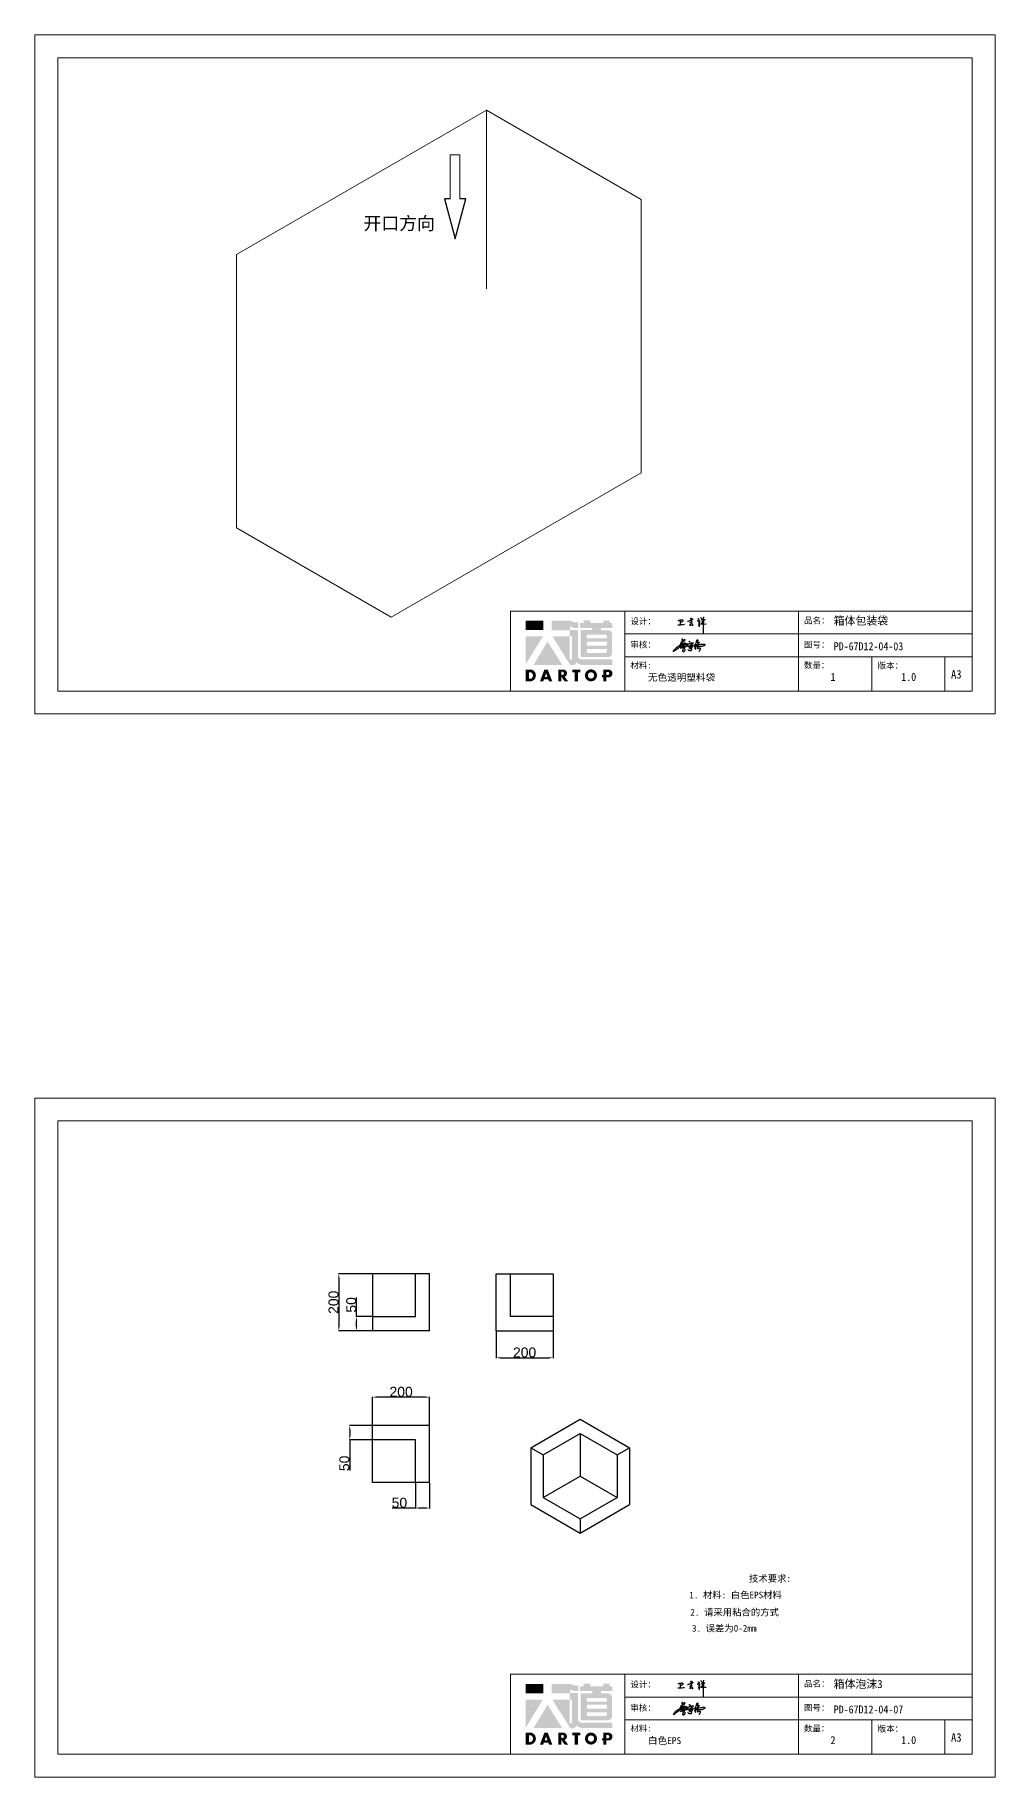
# Model space of a CAD drawing. Header units: millimetres. Extents: x 24940 to 42177, y -4545 to 14261.
# Drawn here: x 34246 to 37619, y -811 to 5308 of the extents above; entities that cross this region are included whole.
import ezdxf
from ezdxf.enums import TextEntityAlignment as Align

# ---------------------------------------------------------------- set-up
doc = ezdxf.new("R2010")
doc.units = ezdxf.units.MM
doc.layers.add('A-TITLEBLOCK', color=7, linetype='Continuous', lineweight=18)
doc.layers.add('yellow', color=2, linetype='Continuous')
doc.styles.add('HZ', font='')
doc.styles.add('SLDTEXTSTYLE0', font='')
doc.styles.add('SLDTEXTSTYLE1', font='', dxfattribs={"width": 0.913})
doc.styles.get("Standard").update_dxf_attribs({"font": 'arial.ttf'})
doc.styles.get('HZ').set_extended_font_data('SimSun')
doc.styles.get('SLDTEXTSTYLE0').set_extended_font_data('KaiTi_GB2312')
doc.styles.get('SLDTEXTSTYLE1').set_extended_font_data('FangSong_GB2312')
doc.dimstyles.new('副本 (2) ISO-25', dxfattribs={"dimtxt": 35, "dimasz": 15, "dimexe": 1.25, "dimexo": 2, "dimtad": 1, "dimdsep": 46, "dimtxsty": 'Standard', "dimcen": 2.5, "dimadec": 0, "dimazin": 0, "dimtm": 1e-09, "dimtfac": 1, "dimtmove": 0, "dimatfit": 3, "dimfxl": 0, "dimarcsym": 0})

# ---------------------------------------------------------------- blocks, each defined once
blk = doc.blocks.new('*D39')
at = {"layer": 'Defpoints', "color": 0, "transparency": 16777216}
for p in [(35432.3, 523.6), (35432.3, 423.8), (35632.3, 423.8)]:
    blk.add_point(p, dxfattribs=at)
at = {"layer": 'yellow', "color": 0, "lineweight": -2, "transparency": 16777216}
for p, q in [((35432.3, 425.8), (35432.3, 524.9)), ((35617.3, 523.6), (35447.3, 523.6)), ((35632.3, 425.8), (35632.3, 524.9))]:
    blk.add_line(p, q, dxfattribs=at)
at = {"layer": 'yellow', "color": 0, "transparency": 16777216}
for points in [[(35447.3, 526.1), (35447.3, 521.1), (35432.3, 523.6)], [(35617.3, 526.1), (35617.3, 521.1), (35632.3, 523.6)]]:
    blk.add_solid(points, dxfattribs=at)
at = {"layer": 'yellow', "color": 0, "lineweight": 9, "transparency": 16777216, "insert": (35532.3, 542.1), "char_height": 35, "attachment_point": 5}
blk.add_mtext('200', dxfattribs=at)
blk = doc.blocks.new('*D40')
at = {"layer": 'Defpoints', "color": 0, "transparency": 16777216}
for p in [(35432.3, 956.8), (35313.5, 756.8), (35432.3, 756.8)]:
    blk.add_point(p, dxfattribs=at)
at = {"layer": 'yellow', "color": 0, "lineweight": -2, "transparency": 16777216}
for p, q in [((35430.3, 956.8), (35312.2, 956.8)), ((35313.5, 941.8), (35313.5, 771.8)), ((35430.3, 756.8), (35312.2, 756.8))]:
    blk.add_line(p, q, dxfattribs=at)
at = {"layer": 'yellow', "color": 0, "transparency": 16777216}
for points in [[(35311, 941.8), (35316, 941.8), (35313.5, 956.8)], [(35311, 771.8), (35316, 771.8), (35313.5, 756.8)]]:
    blk.add_solid(points, dxfattribs=at)
at = {"layer": 'yellow', "color": 0, "lineweight": 9, "transparency": 16777216, "insert": (35295, 856.8), "char_height": 35, "attachment_point": 5, "rotation": 90}
blk.add_mtext('200', dxfattribs=at)
blk = doc.blocks.new('*D41')
at = {"layer": 'Defpoints', "color": 0, "transparency": 16777216}
for p in [(35582.3, 223.8), (35632.3, 223.8), (35632.3, 134.1)]:
    blk.add_point(p, dxfattribs=at)
at = {"layer": 'yellow', "color": 0, "lineweight": -2, "transparency": 16777216}
for p, q in [((35582.3, 221.8), (35582.3, 132.9)), ((35632.3, 221.8), (35632.3, 132.9)), ((35582.3, 134.1), (35500.6, 134.1)), ((35617.3, 134.1), (35597.3, 134.1))]:
    blk.add_line(p, q, dxfattribs=at)
at = {"layer": 'yellow', "color": 0, "transparency": 16777216}
for points in [[(35597.3, 136.6), (35597.3, 131.6), (35582.3, 134.1)], [(35617.3, 136.6), (35617.3, 131.6), (35632.3, 134.1)]]:
    blk.add_solid(points, dxfattribs=at)
at = {"layer": 'yellow', "color": 0, "lineweight": 9, "transparency": 16777216, "insert": (35526.3, 152.6), "char_height": 35, "attachment_point": 5}
blk.add_mtext('50', dxfattribs=at)
blk = doc.blocks.new('*D42')
at = {"layer": 'Defpoints', "color": 0, "transparency": 16777216}
for p in [(35351.8, 423.8), (35431.3, 423.8), (35432.3, 373.8)]:
    blk.add_point(p, dxfattribs=at)
at = {"layer": 'yellow', "color": 0, "lineweight": -2, "transparency": 16777216}
for p, q in [((35429.3, 423.8), (35350.5, 423.8)), ((35430.3, 373.8), (35350.5, 373.8)), ((35351.8, 408.8), (35351.8, 388.8)), ((35351.8, 373.8), (35351.8, 265.4))]:
    blk.add_line(p, q, dxfattribs=at)
at = {"layer": 'yellow', "color": 0, "transparency": 16777216}
for points in [[(35349.3, 408.8), (35354.3, 408.8), (35351.8, 423.8)], [(35349.3, 388.8), (35354.3, 388.8), (35351.8, 373.8)]]:
    blk.add_solid(points, dxfattribs=at)
at = {"layer": 'yellow', "color": 0, "lineweight": 9, "transparency": 16777216, "insert": (35333.3, 291), "char_height": 35, "attachment_point": 5, "rotation": 90}
blk.add_mtext('50', dxfattribs=at)
blk = doc.blocks.new('*D43')
at = {"layer": 'Defpoints', "color": 0, "transparency": 16777216}
for p in [(35432.3, 806.8), (35375.7, 756.8), (35432.3, 756.8)]:
    blk.add_point(p, dxfattribs=at)
at = {"layer": 'yellow', "color": 0, "lineweight": -2, "transparency": 16777216}
for p, q in [((35375.7, 806.8), (35375.7, 873.1)), ((35430.3, 806.8), (35374.4, 806.8)), ((35430.3, 756.8), (35374.4, 756.8)), ((35375.7, 771.8), (35375.7, 791.8))]:
    blk.add_line(p, q, dxfattribs=at)
at = {"layer": 'yellow', "color": 0, "transparency": 16777216}
for points in [[(35373.2, 791.8), (35378.2, 791.8), (35375.7, 806.8)], [(35373.2, 771.8), (35378.2, 771.8), (35375.7, 756.8)]]:
    blk.add_solid(points, dxfattribs=at)
at = {"layer": 'yellow', "color": 0, "lineweight": 9, "transparency": 16777216, "insert": (35357.2, 847.5), "char_height": 35, "attachment_point": 5, "rotation": 90}
blk.add_mtext('50', dxfattribs=at)
blk = doc.blocks.new('*D65')
at = {"color": 0, "lineweight": -2, "transparency": 16777216}
for p, q in [((35866, 754.8), (35866, 660.5)), ((36066, 754.8), (36066, 660.5)), ((35881, 661.8), (36051, 661.8))]:
    blk.add_line(p, q, dxfattribs=at)
at = {"color": 0, "transparency": 16777216}
for points in [[(35881, 664.3), (35881, 659.3), (35866, 661.8)], [(36051, 664.3), (36051, 659.3), (36066, 661.8)]]:
    blk.add_solid(points, dxfattribs=at)
at = {"layer": 'Defpoints', "color": 0, "transparency": 16777216}
for p in [(35866, 756.8), (36066, 756.8), (36066, 661.8)]:
    blk.add_point(p, dxfattribs=at)
at = {"color": 0, "lineweight": 9, "transparency": 16777216, "insert": (35966, 680.3), "char_height": 35, "attachment_point": 5}
blk.add_mtext('200', dxfattribs=at)
blk = doc.blocks.new('Dartop Logo')
at = {"true_color": 0xc40018}
h = blk.add_hatch(color=12, dxfattribs=at)
h.set_gradient(color1=(196, 0, 24), color2=(196, 0, 24), tint=1)
h.paths.add_polyline_path([(30.4, -3.9), (33.1, -5), (36, -5), (36, -1.2), (33.6, -1.2), (30.5, 0), (17.9, 0), (17.9, -6.5), (30.1, -6.5), (30.1, -6.6), (30.1, -10.8), (18.3, -10.8), (30.5, -30.3), (32.9, -30.3, 0.279375), (34.6, -28.6), (34.6, -28.5), (34.8, -28.5, 0.143145), (38.2, -30.2), (59.3, -30.2), (59.3, -26.5), (38.1, -26.5, -0.414214), (35.8, -24.2), (35.8, -6.3), (30.4, -6.3)])
h.paths.add_polyline_path([(30.2, -10.8), (31.8, -10.8), (31.8, -26, -0.088936), (30.9, -26.9), (30.2, -26.9)], flags=16)
h = blk.add_hatch(color=12, dxfattribs=at)
h.set_gradient(color1=(196, 0, 24), color2=(196, 0, 24), tint=1)
h.paths.add_polyline_path([(59.2, -1.7), (57.4, -1.7), (57.4, 0.1), (53.1, 0.1), (53.1, -1.6), (44.3, -1.6), (44.3, 0.2), (39.7, 0.2), (39.7, -1.7), (37.2, -1.7), (37.2, -5), (45.5, -5), (45.5, -6.4), (37.7, -6.4), (37.7, -24.9), (56.3, -24.9, 0.414214), (59.1, -22), (59.1, -9.4, 0.414214), (56.3, -6.5), (51.4, -6.5), (51.4, -5), (59.2, -5)])
h.paths.add_polyline_path([(54.2, -9.6, -0.414214), (55.7, -11), (55.7, -12.1), (41.8, -12.1), (41.8, -9.6)], flags=16)
h.paths.add_polyline_path([(55.6, -14.3), (55.6, -17), (41.9, -17), (41.9, -14.3)], flags=16)
h.paths.add_polyline_path([(55.7, -19.4), (55.7, -20.6, -0.414214), (54.3, -22), (41.9, -22), (41.9, -19.4)], flags=16)
h = blk.add_hatch(color=12, dxfattribs=at)
h.set_gradient(color1=(196, 0, 24), color2=(196, 0, 24), tint=1)
h.paths.add_polyline_path([(12.2, 0), (0, 0), (0, -6.4), (12.2, -6.4)])
h = blk.add_hatch(color=12, dxfattribs=at)
h.set_gradient(color1=(196, 0, 24), color2=(196, 0, 24), tint=1)
h.paths.add_polyline_path([(11.8, -10.8), (0, -10.8), (0, -30)])
h = blk.add_hatch(color=12, dxfattribs=at)
h.set_gradient(color1=(196, 0, 24), color2=(196, 0, 24), tint=1)
h.paths.add_polyline_path([(15, -14.3), (5.4, -30.2), (25, -30.2)])
at = {"true_color": 0x646464}
h = blk.add_hatch(color=251, dxfattribs=at)
h.set_gradient(color1=(100, 100, 100), color2=(100, 100, 100), tint=1)
h.paths.add_polyline_path([(4.1, -33.4), (0.1, -33.4), (0.1, -41.5), (3.5, -41.5, 0.793016)])
h.paths.add_polyline_path([(3.6, -39.7), (2.2, -39.7), (2.2, -35.2), (3.4, -35.2, -0.671361)], flags=16)
h = blk.add_hatch(color=251, dxfattribs=at)
h.set_gradient(color1=(100, 100, 100), color2=(100, 100, 100), tint=1)
h.paths.add_polyline_path([(15.1, -33.4), (12.8, -33.4), (9.8, -41.5), (12, -41.5), (12.5, -40.1), (15.5, -40.1), (16, -41.5), (18.2, -41.5)])
h.paths.add_polyline_path([(14.9, -38.5), (13.1, -38.5), (14, -35.9)], flags=16)
h = blk.add_hatch(color=251, dxfattribs=at)
h.set_gradient(color1=(100, 100, 100), color2=(100, 100, 100), tint=1)
h.paths.add_polyline_path([(26.3, -33.4), (22.3, -33.4), (22.3, -41.5), (24.4, -41.5), (24.4, -38.3), (26.6, -41.5), (29.1, -41.5), (26.6, -38.3, 0.744055)])
h.paths.add_polyline_path([(24.4, -37.1), (24.4, -34.9), (25.3, -34.9, -0.796809), (25.3, -37.1)], flags=16)
h = blk.add_hatch(color=251, dxfattribs=at)
h.set_gradient(color1=(100, 100, 100), color2=(100, 100, 100), tint=1)
h.paths.add_polyline_path([(37.4, -33.4), (31.9, -33.4), (31.9, -35.2), (33.6, -35.2), (33.6, -41.5), (35.7, -41.5), (35.7, -35.2), (37.4, -35.2)])
h = blk.add_hatch(color=251, dxfattribs=at)
h.set_gradient(color1=(100, 100, 100), color2=(100, 100, 100), tint=1)
h.paths.add_polyline_path([(40.5, -37.4, 1), (48.8, -37.4, 1)])
h.paths.add_polyline_path([(46.8, -37.4, -1), (42.5, -37.4, -1)], flags=16)
h = blk.add_hatch(color=251, dxfattribs=at)
h.set_gradient(color1=(100, 100, 100), color2=(100, 100, 100), tint=1)
h.paths.add_polyline_path([(56.9, -33.4), (56.7, -33.4), (53.2, -33.4), (53.2, -37.2), (52.3, -37.2), (52.3, -38.7), (53.2, -38.7), (53.2, -41.5), (55.2, -41.5), (55.2, -38.7), (57.5, -38.7, 0.812304)])
h.paths.add_polyline_path([(55.2, -37.2), (55.2, -35), (56.4, -35, -0.778213), (56.3, -37.2)], flags=16)
blk = doc.blocks.new('DT-A3-TITLE')
at = {"layer": 'A-TITLEBLOCK', "color": 7}
for p, q in [((0, 0), (0, 297)), ((0, 297), (420, 297)), ((420, 0), (420, 297)), ((10, 10), (10, 287)), ((10, 287), (410, 287)), ((410, 287), (410, 10)), ((208, 10), (208, 45)), ((410, 45), (208, 45)), ((258, 45), (258, 10)), ((334, 45), (334, 10)), ((410, 35), (258, 35)), ((258, 25), (410.08, 25)), ((366, 10), (366, 25)), ((398, 10), (398, 25)), ((10, 10), (410, 10)), ((0, 0), (420, 0))]:
    blk.add_line(p, q, dxfattribs=at)
at = {"layer": 'A-TITLEBLOCK', "xscale": 0.6400000000000001, "yscale": 0.6400000000000001, "zscale": 0.6400000000000001}
blk.add_blockref('Dartop Logo', (214.65, 40.81), dxfattribs=at)
at = {"style": 'SLDTEXTSTYLE0'}
for tag, p, height in [('#设计', (277.96, 38.52), 3.5), ('#品名', (349.32, 37.95), 3.5), ('#审核', (277.99, 28.1), 3.5), ('#材料说明', (268.15, 13.59), 3)]:
    blk.add_attdef(tag, p, '', height=height, dxfattribs=at)
at = {"style": 'SLDTEXTSTYLE1', "width": 0.913}
for tag, p in [('#图号', (349.38, 27.87)), ('#数量', (347.99, 14.46)), ('#版本', (378.92, 14.47))]:
    blk.add_attdef(tag, p, '', height=3.5, dxfattribs=at)
at = {"layer": 'A-TITLEBLOCK', "color": 7, "attachment_point": 1}
for s, insert, char_height, style in [('设计：', (260.47, 41.87), 2.646, 'SLDTEXTSTYLE0'), ('品名：', (336.43, 42.19), 2.646, 'SLDTEXTSTYLE0'), ('审核：', (260.47, 31.64), 2.646, 'SLDTEXTSTYLE0'), ('图号：', (336.4, 31.66), 2.646, 'SLDTEXTSTYLE0'), ('材料:', (260.47, 22.62), 2.646, 'SLDTEXTSTYLE0'), ('数量：', (336.35, 22.64), 2.646, 'SLDTEXTSTYLE0'), ('版本：', (368.59, 22.48), 2.646, 'SLDTEXTSTYLE0'), ('A3', (400.7, 19.21), 3.704, 'SLDTEXTSTYLE1')]:
    blk.add_mtext(s, dxfattribs=dict(at, insert=insert, char_height=char_height, style=style))
blk = doc.blocks.new('h')
for p, q in [((20768, -2361), (20773, -2359)), ((20769, -2367), (20770, -2371)), ((20770, -2371), (20771, -2378)), ((20771, -2378), (20771, -2371)), ((20772, -2369), (20775, -2368)), ((20773, -2332), (20775, -2339)), ((20773, -2359), (20784, -2355)), ((20789, -2341), (20774, -2332)), ((20775, -2339), (20776, -2351)), ((20776, -2351), (20775, -2357)), ((20780, -2366), (20781, -2366)), ((20782, -2369), (20780, -2377)), ((20780, -2377), (20788, -2371)), ((20782, -2367), (20782, -2369)), ((20846, -2343), (20848, -2353)), ((20848, -2353), (20849, -2370)), ((20849, -2370), (20848, -2424))]:
    blk.add_line(p, q)
for points in [[(20697, -2372, 0.002073), (20711, -2372, 0.016137), (20720, -2371, 0.008314), (20737, -2369)], [(20699, -2348, -0.029745), (20705, -2345, -0.046842), (20708, -2344, -0.00919), (20714, -2343, -0.018517), (20717, -2343, -0.037841), (20720, -2342, -0.039541), (20723, -2343, -0.149785), (20726, -2344, -0.204935), (20727, -2347, -0.074872), (20727, -2348, -0.061615), (20726, -2350, -0.034204), (20724, -2353, -0.045776), (20722, -2354, -0.054985), (20720, -2355, -0.036348), (20717, -2357, -0.067752), (20716, -2357, -0.043553), (20713, -2357)], [(20755, -2352, -0.024077), (20760, -2350, -0.013147), (20769, -2347, -0.00522), (20775, -2344, -0.018517), (20777, -2343, -0.008274), (20786, -2341, -0.039541), (20788, -2341, -0.079216), (20789, -2341, -0.204935)], [(20813, -2350, 0.007348), (20816, -2349, 0.008421), (20818, -2347, 0.009459), (20820, -2346, -0.016325), (20821, -2346, -0.173771), (20822, -2345, -0.085159), (20824, -2346, -0.125883), (20826, -2348, -0.160659), (20827, -2350, -0.010447), (20826, -2352, -0.008247), (20826, -2355, -0.002698), (20825, -2374, 0.001562), (20824, -2384, 0.016137)], [(20817, -2335, -0.053561), (20820, -2336, -0.075272), (20821, -2337, -0.005295), (20822, -2338, -0.009337), (20823, -2339, -0.026146), (20824, -2340, -0.016644), (20824, -2341)], [(20832, -2329, -0.053561), (20835, -2330, -0.075272), (20837, -2331, -0.005295), (20838, -2333, -0.009337), (20838, -2333, -0.026146), (20839, -2334, -0.016644), (20840, -2335)], [(20836, -2344, -0.02797), (20842, -2343, -0.048868), (20846, -2342, -0.00919), (20851, -2341, -0.018517), (20854, -2341, -0.037841), (20857, -2341, -0.039541), (20859, -2342, -0.018282), (20841, -2355, -0.000937)], [(20848, -2340, 0.021784), (20850, -2336, 0.028296), (20851, -2332, 0.008136), (20852, -2328, 0.028913), (20852, -2327, 0.08193), (20852, -2326, 0.075058), (20852, -2325, 0.275043)]]:
    blk.add_lwpolyline(points, format="xyb")
for points in [[(20711, -2344), (20711, -2344), (20711, -2356), (20711, -2368), (20711, -2372)], [(20822, -2351), (20822, -2359), (20822, -2365), (20822, -2369), (20821, -2376), (20824, -2369), (20827, -2366), (20829, -2366)], [(20841, -2355), (20850, -2355), (20855, -2354), (20846, -2361), (20841, -2364), (20833, -2368), (20863, -2367), (20866, -2367)]]:
    blk.add_lwpolyline(points)
for centre, radius, start, end in [((20774, -2371), 2.3, 121.9907, 163.6016), ((20788, -2406), 40.3, 100.6183, 108.2482), ((20781, -2368), 1.15, 9.4675, 90)]:
    blk.add_arc(centre, radius, start, end)
blk = doc.blocks.new('CAIYUQIANG')
for p, q in [((27639.2, -25074.1), (27639.8, -25072.4)), ((27640.1, -25074.1), (27639.2, -25074.1)), ((27639.8, -25072.4), (27641, -25070.5)), ((27641.8, -25073.4), (27640.1, -25074.1)), ((27641, -25070.5), (27642.4, -25068.7)), ((27643.4, -25072.1), (27641.8, -25073.4)), ((27642.4, -25068.7), (27644.1, -25066.6)), ((27645.7, -25070.6), (27643.4, -25072.1)), ((27644.1, -25066.6), (27646.1, -25064.4)), ((27649.4, -25068), (27645.7, -25070.6)), ((27646.1, -25064.4), (27648.2, -25062.5)), ((27648.2, -25062.5), (27649.9, -25061)), ((27653.3, -25065.6), (27649.4, -25068)), ((27649.9, -25061), (27651.9, -25059.4)), ((27651.9, -25059.4), (27654.7, -25057.2)), ((27656.6, -25063.3), (27653.3, -25065.6)), ((27654.7, -25057.2), (27656.5, -25055.9)), ((27656.5, -25055.9), (27658.3, -25054.6)), ((27659.8, -25060.4), (27656.6, -25063.3)), ((27658.3, -25054.6), (27659.6, -25053.7)), ((27659.6, -25053.7), (27662.2, -25052.1)), ((27660.6, -25059.8), (27659.8, -25060.4)), ((27663.6, -25056.9), (27660.6, -25059.8)), ((27662.2, -25052.1), (27664.9, -25050.5)), ((27662.9, -25048.8), (27669.7, -25045.8)), ((27663.2, -25048.6), (27662.9, -25048.8)), ((27663.6, -25048.1), (27663.2, -25048.6)), ((27665.3, -25046.6), (27663.6, -25048.1)), ((27666.3, -25053.5), (27663.6, -25056.9)), ((27664.9, -25050.5), (27668.5, -25048.7)), ((27667.5, -25060.4), (27664.9, -25062)), ((27664.9, -25062.9), (27667.7, -25061.6)), ((27664.9, -25062), (27664.9, -25062.9)), ((27667.4, -25044.9), (27665.3, -25046.6)), ((27675.7, -25037.4), (27665.9, -25043)), ((27665.9, -25043), (27677.3, -25038.1)), ((27668.2, -25051.4), (27666.3, -25053.5)), ((27670.6, -25042.2), (27667.4, -25044.9)), ((27670.3, -25058.4), (27667.5, -25060.4)), ((27667.7, -25061.6), (27670.5, -25060.2)), ((27670.9, -25048.6), (27668.2, -25051.4)), ((27668.5, -25048.7), (27673.6, -25046.3)), ((27668.6, -25056), (27674.9, -25053.6)), ((27672.1, -25054.2), (27668.6, -25056)), ((27670.4, -25028.6), (27669.5, -25034.5)), ((27669.5, -25034.5), (27670.5, -25036.5)), ((27669.7, -25045.8), (27671.3, -25045.2)), ((27672, -25057.1), (27670.3, -25058.4)), ((27670.5, -25036.5), (27674.7, -25033.4)), ((27670.5, -25060.2), (27673.3, -25059)), ((27677.3, -25038.1), (27670.6, -25042.2)), ((27671.5, -25047.3), (27670.9, -25048.6)), ((27671.2, -25051), (27679.4, -25049.8)), ((27674.1, -25050.1), (27671.2, -25051)), ((27671.3, -25045.2), (27672.1, -25045.7)), ((27672.1, -25046.2), (27671.5, -25047.3)), ((27672.5, -25060.1), (27671.9, -25060.4)), ((27671.9, -25060.4), (27674.3, -25061.5)), ((27673.8, -25055.8), (27672, -25057.1)), ((27672.1, -25045.7), (27672.1, -25046.2)), ((27675.9, -25052.3), (27672.1, -25054.2)), ((27673.8, -25059.6), (27672.5, -25060.1)), ((27672.7, -25072.4), (27673.6, -25068.9)), ((27672.7, -25073.7), (27672.7, -25072.4)), ((27672.9, -25074.4), (27672.7, -25073.7)), ((27673.5, -25075.1), (27672.9, -25074.4)), ((27673.3, -25059), (27675.5, -25058)), ((27674.1, -25075.4), (27673.5, -25075.1)), ((27673.6, -25046.3), (27677.4, -25044.5)), ((27673.6, -25068.9), (27674.3, -25066.8)), ((27676.2, -25054), (27673.8, -25055.8)), ((27675.2, -25059.1), (27673.8, -25059.6)), ((27676.5, -25048.8), (27674.1, -25050.1)), ((27675, -25075.4), (27674.1, -25075.4)), ((27674.3, -25061.5), (27677.2, -25063.7)), ((27674.3, -25066.8), (27675.3, -25065)), ((27674.7, -25033.4), (27678, -25031.9)), ((27674.9, -25053.6), (27676.8, -25053.2)), ((27676.4, -25074.9), (27675, -25075.4)), ((27677.8, -25058), (27675.2, -25059.1)), ((27675.3, -25065), (27676.4, -25063.4)), ((27675.5, -25058), (27677.9, -25056.9)), ((27679.9, -25033), (27675.7, -25037.4)), ((27678.6, -25051.7), (27675.9, -25052.3)), ((27677.2, -25053.4), (27676.2, -25054)), ((27676.4, -25063.4), (27677.5, -25061.9)), ((27677.2, -25074.4), (27676.4, -25074.9)), ((27679.1, -25047.4), (27676.5, -25048.8)), ((27676.8, -25053.2), (27677.2, -25053.4)), ((27677.2, -25063.7), (27678.8, -25065.4)), ((27678.3, -25073.5), (27677.2, -25074.4)), ((27677.4, -25044.5), (27680, -25043.8)), ((27677.5, -25061.9), (27679.6, -25059.6)), ((27679, -25057.7), (27677.8, -25058)), ((27677.9, -25056.9), (27680, -25056.9)), ((27678, -25031.9), (27679.7, -25031.6)), ((27679.1, -25072.5), (27678.3, -25073.5)), ((27683.3, -25050.5), (27678.6, -25051.7)), ((27678.8, -25065.4), (27679.4, -25066.6)), ((27680, -25057.5), (27679, -25057.7)), ((27680.6, -25045.9), (27679.1, -25047.4)), ((27679.8, -25071), (27679.1, -25072.5)), ((27679.4, -25049.8), (27681.5, -25049.6)), ((27679.4, -25066.6), (27679.9, -25067.9)), ((27679.6, -25059.6), (27680.6, -25058.4)), ((27679.7, -25031.6), (27680.1, -25032.2)), ((27680, -25070), (27679.8, -25071)), ((27680.1, -25032.2), (27679.9, -25033)), ((27679.9, -25067.9), (27680, -25069)), ((27680, -25043.8), (27681.2, -25043.8)), ((27680, -25056.9), (27680.5, -25057.1)), ((27680.5, -25057.1), (27680, -25057.5)), ((27680, -25069), (27680, -25070)), ((27681.2, -25044.7), (27680.6, -25045.9)), ((27680.6, -25058.4), (27681.3, -25057.6)), ((27681.2, -25043.8), (27681.2, -25044.7)), ((27681.3, -25057.6), (27682.9, -25055.7)), ((27681.5, -25049.6), (27682.7, -25049.7)), ((27682.7, -25049.7), (27683.3, -25050.5)), ((27682.9, -25055.7), (27683.9, -25054.7)), ((27683.9, -25054.7), (27684.6, -25054)), ((27684.6, -25054), (27685.6, -25053.1)), ((27685.6, -25053.1), (27686, -25048.7)), ((27686, -25048.7), (27686.1, -25046.8)), ((27686.1, -25046.8), (27686.2, -25045.4)), ((27686.2, -25045.4), (27686.3, -25045)), ((27686.3, -25045), (27686.6, -25045)), ((27686.6, -25045), (27686.7, -25045.1)), ((27686.7, -25045.1), (27686.9, -25049.2)), ((27686.9, -25049.2), (27686.9, -25051.7)), ((27686.9, -25051.7), (27686.9, -25054.8)), ((27686.9, -25054.8), (27686.9, -25055.8)), ((27686.9, -25055.8), (27687, -25056.5)), ((27687, -25056.5), (27687.2, -25056.9)), ((27687.2, -25056.9), (27687.5, -25056.9)), ((27687.5, -25056.9), (27687.8, -25056.5)), ((27687.8, -25056.5), (27688, -25055.9)), ((27688, -25055.9), (27688.6, -25054.6)), ((27688.6, -25054.6), (27689.1, -25053.3)), ((27689.1, -25053.3), (27689.5, -25052.1)), ((27689.5, -25052.1), (27690.2, -25050.1)), ((27690.2, -25050.1), (27690.5, -25049.4)), ((27690.5, -25049.4), (27691.2, -25048.7)), ((27691, -25067.9), (27690.7, -25067.5)), ((27691.8, -25068.5), (27691, -25067.9)), ((27691.2, -25048.7), (27693.8, -25046.9)), ((27692.9, -25069.4), (27691.8, -25068.5)), ((27692.5, -25055.7), (27691.9, -25055.8)), ((27691.9, -25055.8), (27691.9, -25056.2)), ((27691.9, -25056.2), (27693.4, -25056.2)), ((27693.9, -25055.2), (27692.5, -25055.7)), ((27694, -25070.3), (27692.9, -25069.4)), ((27693.4, -25056.2), (27695.2, -25055.9)), ((27693.8, -25046.9), (27694.7, -25046.4)), ((27697.3, -25053.7), (27693.9, -25055.2)), ((27695.5, -25070.9), (27694, -25070.3)), ((27694.7, -25046.4), (27695.8, -25045.9)), ((27695.5, -25062.1), (27695, -25062.5)), ((27695, -25062.5), (27695, -25062.8)), ((27695, -25062.8), (27695.4, -25063)), ((27695.2, -25055.9), (27696.4, -25055.5)), ((27695.4, -25063), (27696.6, -25063)), ((27696.5, -25061.2), (27695.5, -25062.1)), ((27697.1, -25071.4), (27695.5, -25070.9)), ((27695.8, -25045.9), (27698.2, -25045)), ((27696.4, -25055.5), (27698.6, -25054.5)), ((27698, -25059.9), (27696.5, -25061.2)), ((27696.6, -25063), (27698.7, -25062.4)), ((27699, -25071.4), (27697.1, -25071.4)), ((27700.1, -25052.2), (27697.3, -25053.7)), ((27700.7, -25057.4), (27698, -25059.9)), ((27698.2, -25045), (27699.9, -25044.7)), ((27698.6, -25054.5), (27700.1, -25053.8)), ((27698.7, -25062.4), (27701.9, -25060.7)), ((27700.5, -25071.4), (27699, -25071.4)), ((27699.9, -25044.7), (27702.8, -25044)), ((27703.1, -25050.1), (27700.1, -25052.2)), ((27700.1, -25053.8), (27701.4, -25053.2)), ((27701.7, -25070.7), (27700.5, -25071.4)), ((27703.2, -25055.4), (27700.7, -25057.4)), ((27701.4, -25053.2), (27703, -25052.5)), ((27702.4, -25068.8), (27701.7, -25070.7)), ((27701.9, -25060.7), (27705, -25058.6)), ((27702.9, -25065), (27702.4, -25068.8)), ((27702.8, -25044), (27704.8, -25043.7)), ((27703, -25063.9), (27702.9, -25065)), ((27703, -25052.5), (27704.6, -25051.8)), ((27703.4, -25059.2), (27703, -25063.9)), ((27705.3, -25048.2), (27703.1, -25050.1)), ((27705.1, -25053.8), (27703.2, -25055.4)), ((27703.5, -25058.1), (27703.4, -25059.2)), ((27703.9, -25057), (27703.5, -25058.1)), ((27704.3, -25056.3), (27703.9, -25057)), ((27704.9, -25055.3), (27704.3, -25056.3)), ((27704.6, -25051.8), (27705.9, -25051.1)), ((27704.8, -25043.7), (27707, -25043.4)), ((27705.1, -25055), (27704.9, -25055.3)), ((27705, -25058.6), (27706.4, -25057.7)), ((27706, -25052.8), (27705.1, -25053.8)), ((27706.3, -25055), (27705.1, -25055)), ((27708, -25045.9), (27705.3, -25048.2)), ((27705.9, -25051.1), (27706.4, -25051.1)), ((27706.6, -25051.6), (27706, -25052.8)), ((27706.8, -25055.3), (27706.3, -25055)), ((27706.4, -25051.1), (27706.6, -25051.6)), ((27706.4, -25057.7), (27707.4, -25057)), ((27707.5, -25055.8), (27706.8, -25055.3)), ((27707, -25043.4), (27708, -25043.4)), ((27707.4, -25057), (27707.8, -25056.8)), ((27707.8, -25056.8), (27707.5, -25055.8)), ((27708, -25043.4), (27709, -25043.5)), ((27710.1, -25044), (27708, -25045.9)), ((27709, -25043.5), (27709.7, -25043.8)), ((27709.7, -25043.8), (27710.1, -25044)), ((27710, -25054.2), (27711.2, -25052.7)), ((27711.2, -25052.7), (27712.6, -25051.4)), ((27712.6, -25051.4), (27713.4, -25050.9)), ((27713.4, -25050.9), (27714.2, -25050.8)), ((27713.7, -25060.6), (27714.5, -25059.1)), ((27714, -25059.3), (27713.7, -25060.1)), ((27713.7, -25060.1), (27713.7, -25060.6)), ((27714.3, -25058.6), (27714, -25059.3)), ((27714.2, -25050.8), (27715, -25050.8)), ((27715, -25056.9), (27714.3, -25058.6)), ((27714.5, -25059.1), (27715.1, -25058.3)), ((27715, -25050.8), (27715.4, -25050.8)), ((27715.5, -25055.4), (27715, -25056.9)), ((27715.1, -25058.3), (27715.6, -25057.9)), ((27715.4, -25050.8), (27715.6, -25051)), ((27715.9, -25053.9), (27715.5, -25055.4)), ((27715.6, -25051), (27715.8, -25051.2)), ((27715.6, -25057.9), (27716.2, -25057.8)), ((27715.8, -25051.2), (27715.9, -25051.2)), ((27715.9, -25051.2), (27716, -25051.4)), ((27716, -25053.3), (27715.9, -25053.9)), ((27716, -25051.4), (27716, -25051.4)), ((27716, -25051.4), (27716, -25051.5)), ((27716, -25051.5), (27716.1, -25051.6)), ((27716.1, -25052.4), (27716, -25053.3)), ((27716.1, -25051.6), (27716.1, -25051.8)), ((27716.1, -25051.8), (27716.1, -25052.4)), ((27716.2, -25057.8), (27716.9, -25057.9)), ((27716.6, -25063.7), (27716.8, -25062.6)), ((27716.6, -25064.9), (27716.6, -25063.7)), ((27717, -25065.4), (27716.6, -25064.9)), ((27716.8, -25062.6), (27717, -25060.1)), ((27716.9, -25057.9), (27717.2, -25058.1)), ((27717, -25060.1), (27717.1, -25058.6)), ((27718.3, -25066.4), (27717, -25065.4)), ((27717.1, -25058.6), (27717.2, -25057.5)), ((27717.2, -25057.5), (27717.7, -25052.4)), ((27717.2, -25058.1), (27717.6, -25058.7)), ((27717.6, -25058.7), (27717.6, -25060.8)), ((27717.6, -25060.8), (27717.6, -25062.5)), ((27717.6, -25062.5), (27717.7, -25064.3)), ((27717.7, -25050), (27718.5, -25046)), ((27717.7, -25052.4), (27717.7, -25050)), ((27717.7, -25064.3), (27717.7, -25065.5)), ((27717.7, -25065.5), (27718.3, -25066.4)), ((27718.5, -25046), (27720.2, -25040.9)), ((27719, -25056.7), (27720.6, -25055.2)), ((27719, -25056.7), (27720.6, -25055.4)), ((27720.6, -25055.4), (27719, -25056.7)), ((27719.4, -25056.1), (27719, -25056.7)), ((27720.3, -25054.8), (27719.4, -25056.1)), ((27720.2, -25040.9), (27720.7, -25039.5)), ((27721, -25053.7), (27720.3, -25054.8)), ((27720.6, -25055.2), (27721.9, -25054.1)), ((27720.7, -25039.5), (27721.2, -25038)), ((27722.6, -25051.2), (27721, -25053.7)), ((27721.2, -25038), (27721.6, -25036.6)), ((27721.6, -25036.6), (27722.4, -25034.9)), ((27721.8, -25052.4), (27722.1, -25051.2)), ((27721.9, -25054.1), (27721.8, -25052.4)), ((27721.9, -25054.1), (27723.5, -25052.8)), ((27722.2, -25054.5), (27721.9, -25054.1)), ((27722.1, -25051.2), (27722.6, -25049.3)), ((27723.2, -25055.7), (27722.2, -25054.5)), ((27722.4, -25034.9), (27723.3, -25033.3)), ((27722.6, -25049.3), (27723.4, -25048.2)), ((27723.9, -25049.1), (27722.6, -25051.2)), ((27725.1, -25056.1), (27723.2, -25055.7)), ((27723.3, -25033.3), (27723.8, -25032.7)), ((27723.4, -25048.2), (27724, -25048.2)), ((27723.5, -25052.8), (27725.7, -25051.8)), ((27723.8, -25032.7), (27724.4, -25032.7)), ((27724.9, -25047.9), (27723.9, -25049.1)), ((27724.2, -25041.9), (27724, -25042.9)), ((27724, -25042.9), (27724, -25043.8)), ((27724, -25043.8), (27724.5, -25044.5)), ((27724, -25048.2), (27725, -25049.3)), ((27724.3, -25057.3), (27724.1, -25059.8)), ((27724.1, -25059.8), (27724.2, -25062.5)), ((27724.7, -25038.7), (27724.2, -25041.9)), ((27724.2, -25062.5), (27724.5, -25063.9)), ((27724.8, -25054.3), (27724.3, -25057.3)), ((27724.3, -25057.3), (27724.3, -25057.3)), ((27724.4, -25032.7), (27724.8, -25033.4)), ((27724.5, -25044.5), (27724.9, -25044.1)), ((27724.5, -25063.9), (27726.1, -25063.8)), ((27726, -25051.7), (27724.6, -25052.3)), ((27724.6, -25052.3), (27724.8, -25054.3)), ((27724.9, -25037.3), (27724.7, -25038.7)), ((27724.8, -25033.4), (27725.1, -25034.5)), ((27725.1, -25035.4), (27724.9, -25037.3)), ((27724.9, -25044.1), (27726.2, -25043.2)), ((27726.1, -25047), (27724.9, -25047.9)), ((27725, -25049.3), (27726, -25051.7)), ((27725.1, -25034.5), (27725.1, -25035.4)), ((27728.6, -25056.9), (27725.1, -25056.1)), ((27725.7, -25051.8), (27728.1, -25050.8)), ((27727.7, -25045.8), (27726.1, -25047)), ((27726.1, -25063.8), (27727.2, -25062.4)), ((27726.2, -25043.2), (27727.3, -25042.5)), ((27727.2, -25062.4), (27728.7, -25061.7)), ((27727.3, -25042.5), (27728.7, -25041.6)), ((27728.8, -25044.9), (27727.7, -25045.8)), ((27728.1, -25050.8), (27730.4, -25049.9)), ((27731.5, -25056.9), (27728.6, -25056.9)), ((27728.7, -25041.6), (27729.4, -25041.6)), ((27728.7, -25061.7), (27730.6, -25061.7)), ((27729.8, -25043.2), (27728.8, -25044.9)), ((27729.9, -25073.7), (27728.8, -25073.7)), ((27729.4, -25041.6), (27729.8, -25042.2)), ((27729.8, -25042.2), (27729.8, -25043.2)), ((27730.7, -25072), (27729.9, -25073.7)), ((27730.4, -25049.9), (27734.3, -25049)), ((27730.6, -25061.7), (27732.5, -25061.7)), ((27732.4, -25068.5), (27730.7, -25072)), ((27734.6, -25056.9), (27731.5, -25056.9)), ((27733.1, -25067), (27732.4, -25068.5)), ((27732.5, -25061.7), (27734, -25062.9)), ((27734, -25064.2), (27733.1, -25067)), ((27734, -25062.9), (27734, -25064.2)), ((27734.3, -25049), (27736.4, -25048.5)), ((27736.4, -25056.9), (27734.6, -25056.9)), ((27736.4, -25048.5), (27738, -25048.5)), ((27737.5, -25056.9), (27736.4, -25056.9)), ((27739.9, -25056.2), (27737.5, -25056.9)), ((27738, -25048.5), (27741.4, -25048.2)), ((27742.8, -25055.5), (27739.9, -25056.2)), ((27741.4, -25048.2), (27743.3, -25048.1)), ((27745.3, -25054.8), (27742.8, -25055.5)), ((27743.3, -25048.1), (27745.9, -25048.1)), ((27747, -25053.9), (27745.3, -25054.8)), ((27745.9, -25048.1), (27747.9, -25048.3)), ((27749, -25052.8), (27747, -25053.9)), ((27747.9, -25048.3), (27749.6, -25048.7)), ((27749.8, -25051.7), (27749, -25052.8)), ((27749.6, -25048.7), (27750.5, -25049.8)), ((27750.6, -25050.8), (27749.8, -25051.7)), ((27750.5, -25049.8), (27750.6, -25050.8))]:
    blk.add_line(p, q)
blk.add_lwpolyline([(27694.2, -25038.4, -0.053561), (27695.8, -25039, -0.075272), (27696.8, -25039.7, -0.005295), (27697.5, -25040.4, -0.009337), (27697.9, -25040.8, -0.026146), (27698.2, -25041.2, -0.016644), (27698.7, -25041.9)], format="xyb")

msp = doc.modelspace()

# ---------------------------------------------------------------- linework, layer by layer
at = {"lineweight": 18, "extrusion": (-0.707107, 0.408248, -0.57735)}
for p, q in [((34954.354, 4536.744, -104.416), (35832.257, 5043.601, -821.22)), ((35832.257, 4416.016, -1264.99), (35832.257, 5043.601, -821.22)), ((34954.354, 3576.908, -783.123), (34954.354, 4536.744, -104.416))]:
    msp.add_line(p, q, dxfattribs=at)
at = {"lineweight": 18, "extrusion": (0.707107, 0.408248, -0.57735)}
for p, q in [((35832.257, 5043.601, -821.22), (36375.761, 4729.808, -377.451)), ((35832.257, 4416.016, -1264.99), (35832.257, 5043.601, -821.22)), ((36375.761, 3769.973, -1056.157), (36375.761, 4729.808, -377.451))]:
    msp.add_line(p, q, dxfattribs=at)
at = {"lineweight": 18}
for p, q in [((35705.044, 4731.581, -689.715), (35705.044, 4886.907, -689.715)), ((35705.044, 4886.907, -689.715), (35739.044, 4886.907, -689.715)), ((35739.044, 4731.581, -689.715), (35739.044, 4886.907, -689.715))]:
    msp.add_line(p, q, dxfattribs=at)
for p, q in [((35705.044, 4731.581, -689.715), (35684.544, 4731.581, -689.715)), ((35684.544, 4731.581, -689.715), (35722.044, 4591.094, -689.715)), ((35722.044, 4591.094, -689.715), (35759.544, 4731.581, -689.715)), ((35759.544, 4731.581, -689.715), (35739.044, 4731.581, -689.715)), ((35632.253, 956.85), (35432.253, 956.85)), ((35432.253, 956.85), (35432.253, 756.85)), ((35582.253, 806.85), (35582.253, 956.85)), ((35632.253, 756.85), (35632.253, 956.85)), ((35865.973, 756.85), (35865.973, 956.85)), ((35865.973, 956.85), (36065.973, 956.85)), ((35915.973, 806.85), (35915.973, 956.85)), ((36065.973, 956.85), (36065.973, 756.85)), ((35432.253, 806.85), (35582.253, 806.85)), ((36065.973, 806.85), (35915.973, 806.85)), ((35632.253, 756.85), (35432.253, 756.85)), ((35865.973, 756.85), (36065.973, 756.85)), ((35987.609, 346.077), (36160.815, 446.077)), ((36160.815, 446.077), (36334.02, 346.077)), ((35432.253, 223.826), (35432.253, 423.826)), ((35632.253, 423.826), (35432.253, 423.826)), ((35582.253, 373.826), (35432.253, 373.826)), ((35582.253, 223.826), (35582.253, 373.826)), ((35632.253, 223.826), (35632.253, 423.826)), ((36030.911, 321.077), (36160.815, 396.077)), ((36160.815, 396.077), (36290.718, 321.077)), ((36160.815, 396.077), (36160.815, 246.077)), ((35987.609, 346.077), (36030.911, 321.077)), ((35987.609, 346.077), (35987.609, 146.077)), ((36030.911, 321.077), (36030.911, 171.077)), ((36290.718, 321.077), (36334.02, 346.077)), ((36290.718, 321.077), (36290.718, 171.077)), ((36334.02, 346.077), (36334.02, 146.077)), ((36030.911, 171.077), (36160.815, 246.077)), ((36160.815, 246.077), (36290.718, 171.077)), ((35632.253, 223.826), (35432.253, 223.826)), ((35987.609, 146.077), (36160.815, 46.077)), ((36030.911, 171.077), (36160.815, 96.077)), ((36160.815, 96.077), (36290.718, 171.077)), ((36160.815, 46.077), (36334.02, 146.077)), ((36160.815, 96.077), (36160.815, 46.077))]:
    msp.add_line(p, q)
at = {"lineweight": 18, "extrusion": (0, -0.816497, -0.57735)}
for q in [(36375.761, 3769.973, -1056.157), (34954.354, 3576.908, -783.123)]:
    msp.add_line((35497.859, 3263.116, -339.353), q, dxfattribs=at)

# ---------------------------------------------------------------- block references
ref = msp.add_blockref('DT-A3-TITLE', (34245.806, 2922.887), dxfattribs=dict(xscale=8.030880000000002, yscale=8.030880000000002, zscale=8.030880000000002))
ref.add_attrib('#材料说明', '无色透明塑料袋', dxfattribs={"height": 24.0926, "style": 'HZ'}).set_placement((36399.276, 3031.995), align=Align.BOTTOM_LEFT)
ref.add_attrib('#品名', '箱体包装袋', dxfattribs={"height": 28.1081, "style": 'HZ'}).set_placement((37051.171, 3227.658), align=Align.BOTTOM_LEFT)
ref.add_attrib('#图号', 'PD-67D12-04-03', (37051.658, 3146.715), dxfattribs={"height": 28.10808, "style": 'SLDTEXTSTYLE1', "width": 0.913})
ref.add_attrib('#数量', '1', (37040.487, 3038.995), dxfattribs={"height": 28.108, "style": 'SLDTEXTSTYLE1', "width": 0.913})
ref.add_attrib('#版本', '1.0', (37288.906, 3039.086), dxfattribs={"height": 28.1081, "style": 'SLDTEXTSTYLE1', "width": 0.913})
at = {"color": 0, "xscale": 0.585704211006083, "yscale": 0.585704211006083, "zscale": 0.585704211006083}
for p in [(24382.134, 4625.583), (24382.134, 891.658)]:
    msp.add_blockref('h', p, dxfattribs=at)
for p in [(8849.051, 28216.515), (8849.051, 24482.59)]:
    msp.add_blockref('CAIYUQIANG', p)
ref = msp.add_blockref('DT-A3-TITLE', (34245.806, -811.038), dxfattribs=dict(xscale=8.030880000000002, yscale=8.030880000000002, zscale=8.030880000000002))
ref.add_attrib('#材料说明', '白色EPS', dxfattribs={"height": 24.0926, "style": 'HZ'}).set_placement((36399.276, -701.93), align=Align.BOTTOM_LEFT)
ref.add_attrib('#品名', '箱体泡沫3', dxfattribs={"height": 28.1081, "style": 'HZ'}).set_placement((37051.171, -506.266), align=Align.BOTTOM_LEFT)
ref.add_attrib('#图号', 'PD-67D12-04-07', (37051.658, -587.21), dxfattribs={"height": 28.10808, "style": 'SLDTEXTSTYLE1', "width": 0.913})
ref.add_attrib('#数量', '2', (37040.487, -694.93), dxfattribs={"height": 28.108, "style": 'SLDTEXTSTYLE1', "width": 0.913})
ref.add_attrib('#版本', '1.0', (37288.906, -694.839), dxfattribs={"height": 28.1081, "style": 'SLDTEXTSTYLE1', "width": 0.913})

# ---------------------------------------------------------------- texts
at = {"style": 'HZ'}
for s, height, p in [('技术要求:', 23.4986, (36828.098, -113.427)), ('1. 材料: 白色EPS材料                             ', 23.49862, (36938.922, -171.309)), ('2. 请采用粘合的方式                                 ', 23.49862, (36967.636, -231.902)), (' 3. 误差为0-2mm                                               ', 23.49862, (37034.775, -288.315))]:
    msp.add_text(s, height=height, dxfattribs=at).set_placement(p, align=Align.MIDDLE_CENTER)
at = {"lineweight": 13, "insert": (35400.409, 4669.082, -689.715), "char_height": 45.8957, "attachment_point": 1, "style": 'HZ'}
msp.add_mtext_dynamic_manual_height_columns('开口方向', width=316.00674, gutter_width=12.5, heights=[0], dxfattribs=at)

# ---------------------------------------------------------------- dimensions: what is measured, and where the dimension line sits
at = {"lineweight": 9}
dim = msp.add_linear_dim(base=(36065.973, 661.77), p1=(35865.973, 756.85), p2=(36065.973, 756.85), dimstyle='副本 (2) ISO-25', dxfattribs=at)
dim.commit()
dim.dimension.update_dxf_attribs({"geometry": '*D65', "text_midpoint": (35965.973, 680.265)})
at = {"layer": 'yellow', "color": 0, "lineweight": 9}
for base, p1, p2, angle, picture, middle in [((35313.499, 756.85), (35432.253, 956.85), (35432.253, 756.85), 90, '*D40', (35295.004, 856.85)), ((35432.253, 523.62), (35632.253, 423.826), (35432.253, 423.826), 180, '*D39', (35532.253, 542.115))]:
    dim = msp.add_linear_dim(base=base, p1=p1, p2=p2, angle=angle, dimstyle='副本 (2) ISO-25', dxfattribs=at)
    dim.commit()
    dim.dimension.update_dxf_attribs({"geometry": picture, "text_midpoint": middle})
for base, p1, p2, picture, middle in [((35375.692, 756.85), (35432.253, 806.85), (35432.253, 756.85), '*D43', (35375.692, 847.483)), ((35351.784, 423.826), (35432.253, 373.826), (35431.253, 423.826), '*D42', (35351.784, 291.048))]:
    dim = msp.add_linear_dim(base=base, p1=p1, p2=p2, angle=90, dimstyle='副本 (2) ISO-25', dxfattribs=at)
    dim.commit()
    dim.dimension.update_dxf_attribs({"geometry": picture, "text_midpoint": middle, "dimtype": 160})
dim = msp.add_linear_dim(base=(35632.253, 134.129), p1=(35582.253, 223.826), p2=(35632.253, 223.826), dimstyle='副本 (2) ISO-25', dxfattribs=at)
dim.commit()
dim.dimension.update_dxf_attribs({"geometry": '*D41', "text_midpoint": (35526.273, 134.129), "dimtype": 160})

doc.saveas('drawing.dxf')
